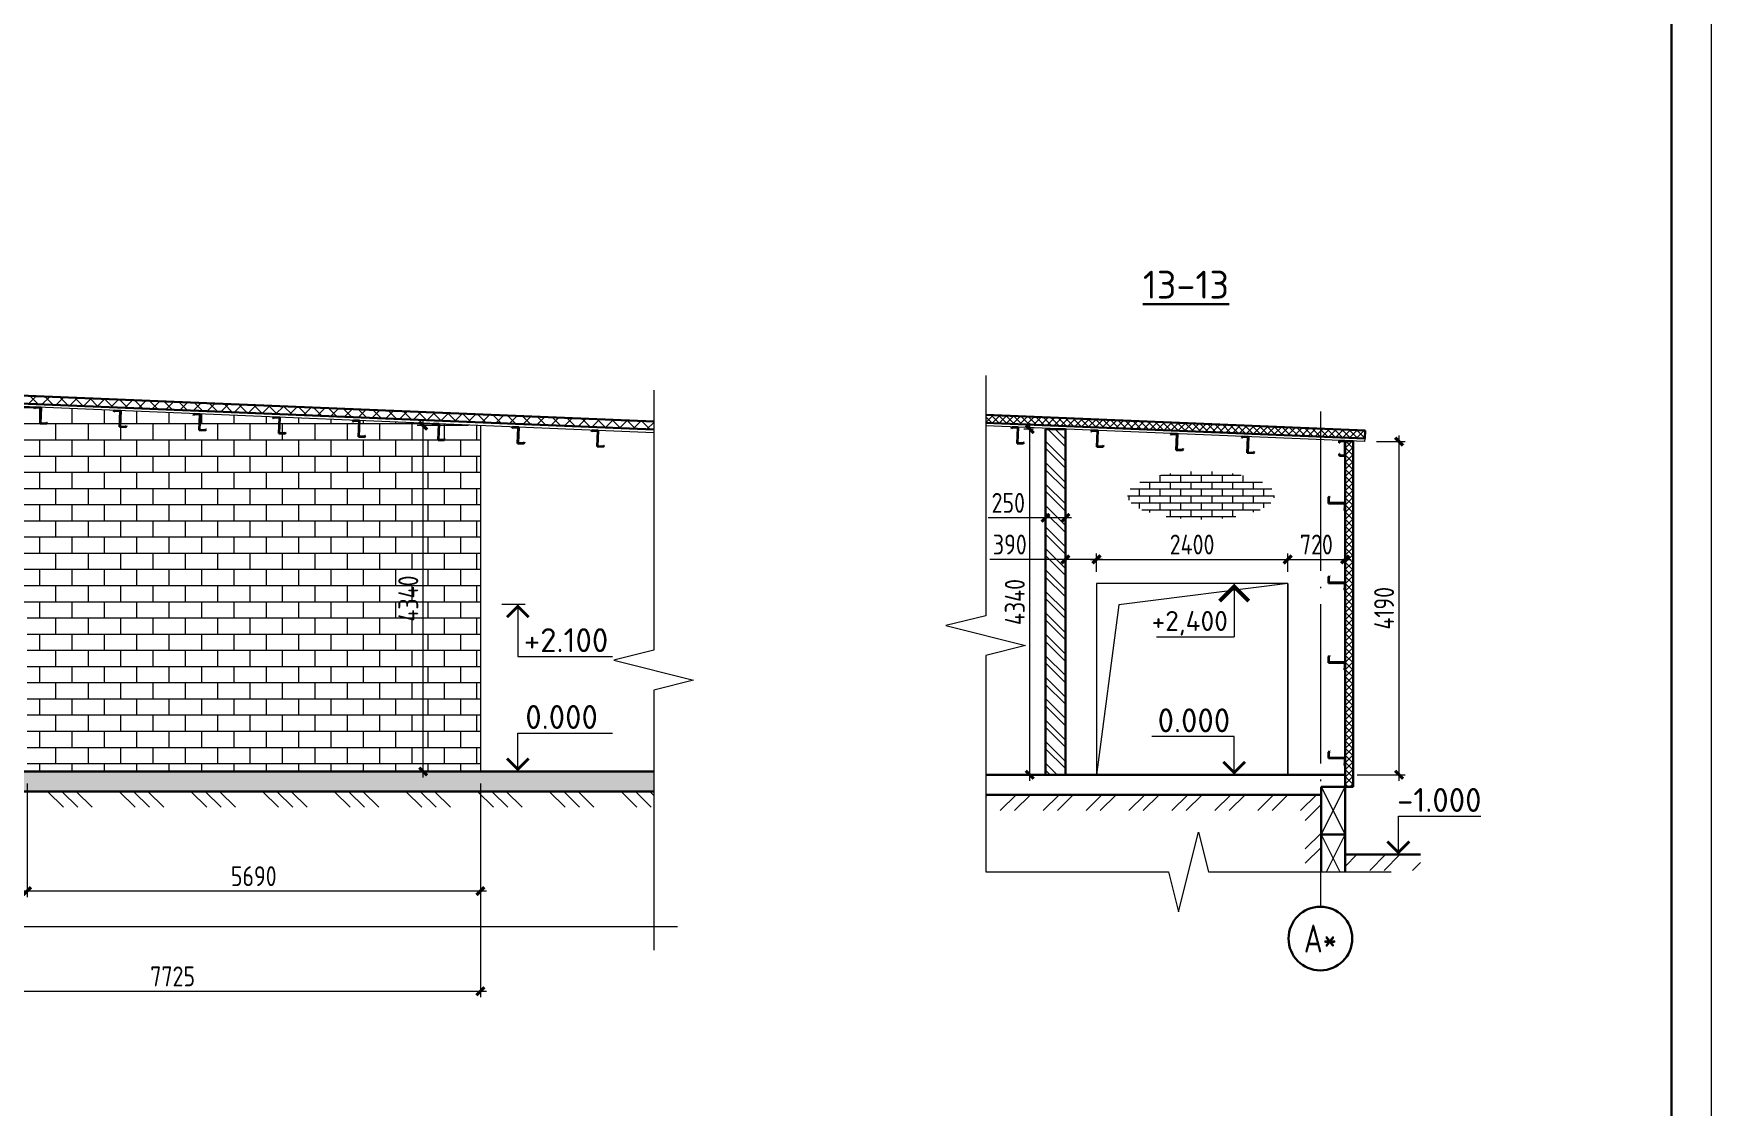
# Model space of a CAD drawing. Extents: x -965262 to 1142518, y -357520 to 71675.
# Drawn here: x 859307 to 880368, y -224432 to -210962 of the extents above; entities that cross this region are included whole.
import ezdxf

# ---------------------------------------------------------------- set-up
doc = ezdxf.new("R2010")
doc.units = 0
doc.header["$LTSCALE"] = 10
doc.linetypes.add('DOTE', pattern=[2.42, 2, -0.2, 0.02, -0.2])
doc.layers.get('0').update_dxf_attribs({"linetype": 'CONTINUOUS', "lineweight": 30})
doc.layers.get('Defpoints').update_dxf_attribs({"linetype": 'CONTINUOUS'})
doc.layers.add('DOTE', color=7, linetype='DOTE', lineweight=9)
doc.styles.add('GOST 2.304', font='isocpeur.ttf', dxfattribs={"width": 0.75, "height": 250})
doc.styles.add('ГОСТ 2м', font='isocpeur.ttf', dxfattribs={"width": 0.8, "height": 250})
doc.dimstyles.new('ГОСТ 2м', dxfattribs={"dimtxt": 250, "dimasz": 100, "dimexe": 75, "dimexo": 150, "dimgap": 62.5, "dimtad": 1, "dimdec": 0, "dimtxsty": 'ГОСТ 2м', "dimblk": 'ARCHTICK', "dimcen": 150, "dimdle": 75, "dimclrd": 256, "dimclre": 256, "dimclrt": 256, "dimadec": 0, "dimazin": 0, "dimtfac": 1, "dimtdec": 0, "dimtmove": 0, "dimatfit": 3, "dimldrblk": 'OBLIQUE', "dimfxl": 1, "dimlwd": 15, "dimlwe": 15, "dimarcsym": 0})

# ---------------------------------------------------------------- blocks, each defined once
blk = doc.blocks.new('_ArchTick')
at = {"color": 0, "linetype": 'ByBlock', "lineweight": 0, "const_width": 0.4}
blk.add_lwpolyline([(-0.5, -0.5), (0.5, 0.5)], dxfattribs=at)
blk = doc.blocks.new('*D772')
at = {"lineweight": 15, "transparency": 16777216}
for p, q in [((859226, -220376), (859226, -221803)), ((864916, -220376), (864916, -221803)), ((864991, -221728), (859151, -221728))]:
    blk.add_line(p, q, dxfattribs=at)
at = {"layer": 'Defpoints', "color": 0, "lineweight": 15, "transparency": 16777216}
for p in [(859226, -220226, 3834), (864916, -220226, 3834), (859226, -221728)]:
    blk.add_point(p, dxfattribs=at)
at = {"lineweight": 15, "transparency": 16777216, "xscale": 100, "yscale": 100, "zscale": 100, "rotation": 180}
blk.add_blockref('_ArchTick', (859226, -221728), dxfattribs=at)
at = {"lineweight": 15, "transparency": 16777216, "xscale": 100, "yscale": 100, "zscale": 100}
blk.add_blockref('_ArchTick', (864916, -221728), dxfattribs=at)
at = {"lineweight": 15, "transparency": 16777216, "insert": (862071, -221541), "char_height": 250, "attachment_point": 5, "style": 'ГОСТ 2м'}
blk.add_mtext('5690', dxfattribs=at)
blk = doc.blocks.new('_Oblique')
at = {"color": 0, "linetype": 'ByBlock', "lineweight": -2}
blk.add_line((-0.5, -0.5), (0.5, 0.5), dxfattribs=at)
blk = doc.blocks.new('*D805')
at = {"lineweight": 15, "transparency": 16777216}
for p, q in [((857191, -220376), (857191, -223061)), ((864916, -220376), (864916, -223061)), ((857116, -222986), (864991, -222986))]:
    blk.add_line(p, q, dxfattribs=at)
at = {"layer": 'Defpoints', "color": 0, "lineweight": 15, "transparency": 16777216}
for p in [(857191, -220226, 3834), (864916, -220226, 3834), (864916, -222986)]:
    blk.add_point(p, dxfattribs=at)
at = {"lineweight": 15, "transparency": 16777216, "xscale": 100, "yscale": 100, "zscale": 100, "rotation": 180}
blk.add_blockref('_ArchTick', (857191, -222986), dxfattribs=at)
at = {"lineweight": 15, "transparency": 16777216, "xscale": 100, "yscale": 100, "zscale": 100}
blk.add_blockref('_ArchTick', (864916, -222986), dxfattribs=at)
at = {"lineweight": 15, "transparency": 16777216, "insert": (861053, -222799), "char_height": 250, "attachment_point": 5, "style": 'ГОСТ 2м'}
blk.add_mtext('7725', dxfattribs=at)
blk = doc.blocks.new('*D807')
at = {"lineweight": 15, "transparency": 16777216}
for p, q in [((864198, -220301), (864198, -215809)), ((864766, -215884), (864123, -215884)), ((864766, -220226), (864123, -220226))]:
    blk.add_line(p, q, dxfattribs=at)
at = {"layer": 'Defpoints', "color": 0, "lineweight": 15, "transparency": 16777216}
for p in [(864198, -215884), (864916, -215884, 4027), (864916, -220226, 3834)]:
    blk.add_point(p, dxfattribs=at)
at = {"lineweight": 15, "transparency": 16777216, "xscale": 100, "yscale": 100, "zscale": 100}
for p, rotation in [((864198, -215884), 90), ((864198, -220226), 270)]:
    blk.add_blockref('_ArchTick', p, dxfattribs=dict(at, rotation=rotation))
at = {"lineweight": 15, "transparency": 16777216, "insert": (864011, -218055), "char_height": 250, "attachment_point": 5, "rotation": 90, "style": 'ГОСТ 2м'}
blk.add_mtext('4340', dxfattribs=at)
blk = doc.blocks.new('*D837')
at = {"lineweight": 15, "transparency": 16777216}
for p, q in [((875049, -217718), (875049, -217489)), ((875769, -217530), (875769, -217489)), ((874974, -217564), (875844, -217564))]:
    blk.add_line(p, q, dxfattribs=at)
at = {"layer": 'Defpoints', "color": 0, "lineweight": 15, "transparency": 16777216}
for p in [(875769, -217564), (875769, -217680), (875049, -217868, -1451)]:
    blk.add_point(p, dxfattribs=at)
at = {"lineweight": 15, "transparency": 16777216, "xscale": 100, "yscale": 100, "zscale": 100, "rotation": 180}
blk.add_blockref('_ArchTick', (875049, -217564), dxfattribs=at)
at = {"lineweight": 15, "transparency": 16777216, "xscale": 100, "yscale": 100, "zscale": 100}
blk.add_blockref('_ArchTick', (875769, -217564), dxfattribs=at)
at = {"lineweight": 15, "transparency": 16777216, "insert": (875409, -217377), "char_height": 250, "attachment_point": 5, "style": 'ГОСТ 2м'}
blk.add_mtext('720', dxfattribs=at)
blk = doc.blocks.new('*D838')
at = {"lineweight": 15, "transparency": 16777216}
for p, q in [((872649, -217718), (872649, -217489)), ((875049, -217718), (875049, -217489)), ((872574, -217564), (875124, -217564))]:
    blk.add_line(p, q, dxfattribs=at)
at = {"layer": 'Defpoints', "color": 0, "lineweight": 15, "transparency": 16777216}
for p in [(875049, -217564), (872649, -217868, -1451), (875049, -217868, -1451)]:
    blk.add_point(p, dxfattribs=at)
at = {"lineweight": 15, "transparency": 16777216, "xscale": 100, "yscale": 100, "zscale": 100, "rotation": 180}
blk.add_blockref('_ArchTick', (872649, -217564), dxfattribs=at)
at = {"lineweight": 15, "transparency": 16777216, "xscale": 100, "yscale": 100, "zscale": 100}
blk.add_blockref('_ArchTick', (875049, -217564), dxfattribs=at)
at = {"lineweight": 15, "transparency": 16777216, "insert": (873849, -217377), "char_height": 250, "attachment_point": 5, "style": 'ГОСТ 2м'}
blk.add_mtext('2400', dxfattribs=at)
blk = doc.blocks.new('*D839')
at = {"lineweight": 15, "transparency": 16777216}
for p, q in [((876447, -220343), (876447, -216010)), ((876163, -216085), (876522, -216085)), ((875919, -220268), (876522, -220268))]:
    blk.add_line(p, q, dxfattribs=at)
at = {"layer": 'Defpoints', "color": 0, "lineweight": 15, "transparency": 16777216}
for p in [(876013, -216085), (876447, -216085), (875769, -220268)]:
    blk.add_point(p, dxfattribs=at)
at = {"lineweight": 15, "transparency": 16777216, "xscale": 100, "yscale": 100, "zscale": 100}
for p, rotation in [((876447, -216085), 90), ((876447, -220268), 270)]:
    blk.add_blockref('_ArchTick', p, dxfattribs=dict(at, rotation=rotation))
at = {"lineweight": 15, "transparency": 16777216, "insert": (876259, -218177), "char_height": 250, "attachment_point": 5, "rotation": 90, "style": 'ГОСТ 2м'}
blk.add_mtext('4190', dxfattribs=at)
blk = doc.blocks.new('*D840')
at = {"lineweight": 15, "transparency": 16777216}
for p, q in [((871812, -220343), (871812, -215854)), ((871859, -215929), (871737, -215929)), ((871859, -220268), (871737, -220268))]:
    blk.add_line(p, q, dxfattribs=at)
at = {"layer": 'Defpoints', "color": 0, "lineweight": 15, "transparency": 16777216}
for p in [(871812, -215929), (872009, -215929), (872009, -220268)]:
    blk.add_point(p, dxfattribs=at)
at = {"lineweight": 15, "transparency": 16777216, "xscale": 100, "yscale": 100, "zscale": 100}
for p, rotation in [((871812, -215929), 90), ((871812, -220268), 270)]:
    blk.add_blockref('_ArchTick', p, dxfattribs=dict(at, rotation=rotation))
at = {"lineweight": 15, "transparency": 16777216, "insert": (871624, -218099), "char_height": 250, "attachment_point": 5, "rotation": 90, "style": 'ГОСТ 2м'}
blk.add_mtext('4340', dxfattribs=at)
blk = doc.blocks.new('*D841')
at = {"lineweight": 15, "transparency": 16777216}
for p, q in [((872259, -217414), (872259, -217489)), ((872649, -217718), (872649, -217489)), ((872259, -217564), (871309, -217564)), ((872724, -217564), (872259, -217564))]:
    blk.add_line(p, q, dxfattribs=at)
at = {"layer": 'Defpoints', "color": 0, "lineweight": 15, "transparency": 16777216}
for p in [(872259, -217564), (872259, -217564), (872649, -217868)]:
    blk.add_point(p, dxfattribs=at)
at = {"lineweight": 15, "transparency": 16777216, "xscale": 100, "yscale": 100, "zscale": 100, "rotation": 180}
blk.add_blockref('_ArchTick', (872259, -217564), dxfattribs=at)
at = {"lineweight": 15, "transparency": 16777216, "xscale": 100, "yscale": 100, "zscale": 100}
blk.add_blockref('_ArchTick', (872649, -217564), dxfattribs=at)
at = {"lineweight": 15, "transparency": 16777216, "insert": (871561, -217377), "char_height": 250, "attachment_point": 5, "style": 'ГОСТ 2м'}
blk.add_mtext('390', dxfattribs=at)
blk = doc.blocks.new('*D842')
at = {"lineweight": 15, "transparency": 16777216}
for p, q in [((872009, -216892), (872009, -216967)), ((872259, -216892), (872259, -216967)), ((872009, -217042), (871290, -217042)), ((872334, -217042), (872009, -217042))]:
    blk.add_line(p, q, dxfattribs=at)
at = {"layer": 'Defpoints', "color": 0, "lineweight": 15, "transparency": 16777216}
for p in [(872009, -217042), (872009, -217042), (872259, -217042)]:
    blk.add_point(p, dxfattribs=at)
at = {"lineweight": 15, "transparency": 16777216, "xscale": 100, "yscale": 100, "zscale": 100, "rotation": 180}
blk.add_blockref('_ArchTick', (872009, -217042), dxfattribs=at)
at = {"lineweight": 15, "transparency": 16777216, "xscale": 100, "yscale": 100, "zscale": 100}
blk.add_blockref('_ArchTick', (872259, -217042), dxfattribs=at)
at = {"lineweight": 15, "transparency": 16777216, "insert": (871542, -216854), "char_height": 250, "attachment_point": 5, "style": 'ГОСТ 2м'}
blk.add_mtext('250', dxfattribs=at)

msp = doc.modelspace()

# ---------------------------------------------------------------- hatches: boundary and pattern name
at = {"lineweight": 15}
h = msp.add_hatch(dxfattribs=at)
h.set_pattern_fill('AR-B816', color=4)
h.set_pattern_definition([(0, (2170431.93, -203261.29), (0, 203.2), []), (90, (2170431.93, -203261.29), (-203.2, 203.2), [203.2, -203.2])])
h.paths.add_polyline_path([(864915.9, -220226.2), (864915.9, -215884.4), (857190.9, -215564.8), (857190.9, -220226.2), (858015.9, -220226.2), (858015.9, -218126.2), (859225.9, -218130.4), (859225.9, -220226.2)])
h.paths.add_polyline_path([(856990.9, -220226.2), (856380.9, -220226.2), (856380.9, -217576.2), (856990.9, -217576.2)])
h.paths.add_polyline_path([(856990.9, -217426.2), (856380.9, -217426.2), (856380.9, -214626.2), (856990.9, -214626.2)])
h.paths.add_polyline_path([(856951, -216368.7), (856951, -215683.7), (856351, -215683.7), (856351, -216368.7)], flags=9)
h.paths.add_polyline_path([(856951, -219243.7), (856951, -218558.7), (856351, -218558.7), (856351, -219243.7)], flags=9)
h.paths.add_polyline_path([(857842.9, -218248), (857842.9, -217543), (857242.9, -217543), (857242.9, -218248)], flags=24)
h.paths.add_polyline_path([(864298, -218417.8), (864298, -217692.8), (863698, -217692.8), (863698, -218417.8)], flags=24)
h.paths.add_polyline_path([(864298, -218417.8), (864298, -217692.8), (863698, -217692.8), (863698, -218417.8)], flags=24)
h = msp.add_hatch(dxfattribs=at)
h.set_pattern_fill('ANSI37', color=30, scale=40, angle=90)
h.set_pattern_definition([(135, (2234359.77, -47440.79), (-89.802561, -89.802561), []), (225, (2234359.77, -47440.79), (89.802561, -89.802561), [])])
h.paths.add_polyline_path([(866090.9, -215893), (866090.9, -215792.9), (857196.7, -215424.9), (857192.5, -215524.8)])
h.paths.add_polyline_path([(867090.9, -215934.3), (866090.9, -215893), (866090.9, -215792.9), (867090.9, -215834.3)])
h = msp.add_hatch(dxfattribs=at)
h.set_pattern_fill('ANSI37', color=30, scale=20)
h.set_pattern_definition([(45, (864333.735, -383336.017), (-44.90128, 44.90128), []), (135, (864333.735, -383336.017), (-44.90128, -44.90128), [])])
h.paths.add_polyline_path([(871259.1, -215848.1), (871259.1, -215748), (876019.3, -215944.9), (876015.1, -216044.8)])
h = msp.add_hatch(dxfattribs=at)
h.set_pattern_fill('ANSI32', color=1, scale=20, angle=90)
h.set_pattern_definition([(135, (872033.25, -215923.6), (-134.704, -134.704), []), (135, (872033.25, -215833.8), (-134.704, -134.704), [])])
h.paths.add_polyline_path([(872009.3, -215919.1), (872009.3, -215929.5), (872259.3, -215929.5)], flags=17)
h.paths.add_polyline_path([(872259.3, -215929.5), (872009.3, -215919.1), (872009.3, -220268.2), (872259.3, -220268.2)])
h = msp.add_hatch(dxfattribs=at)
h.set_pattern_fill('ANSI37', color=30, scale=20)
h.set_pattern_definition([(45, (875816.91, -219081.445), (-44.9013, 44.9013), []), (135, (875816.91, -219081.445), (-44.9013, -44.9013), [])])
h.paths.add_polyline_path([(875869.3, -217418.2), (875769.3, -217418.2), (875769.3, -220418.2), (875869.3, -220418.2)])
h.paths.add_polyline_path([(875869.3, -217418.2), (875769.3, -217418.2), (875769.3, -216078.8), (875869.3, -216078.8)])
h = msp.add_hatch(dxfattribs=at)
h.set_pattern_fill('AR-BRSTD', color=1, scale=1.28)
h.set_pattern_definition([(0, (2218014.93, -26265.57), (0, 86.709504), []), (90, (2218014.93, -26265.57), (-130.048, 86.709504), [86.709504, -86.709504])])
edge = h.paths.add_edge_path()
edge.add_ellipse((873961.7, -216759.6), major_axis=(-922.2, 0), ratio=0.3284225, start_angle=0, end_angle=360, ccw=False)
h = msp.add_hatch(dxfattribs=at)
h.set_pattern_fill('ANSI35', color=256, scale=40)
h.set_pattern_definition([(45, (2170431.93, -215109.35), (-179.605122, 179.605122), []), (45, (2170611.53, -215109.35), (-179.605122, 179.605122), [317.5, -63.5, 0, -63.5])])
h.paths.add_polyline_path([(832690.9, -220476.2), (867090.9, -220476.2), (867090.9, -220226.2), (832690.9, -220226.2)])
h = msp.add_hatch(dxfattribs=at)
h.set_pattern_fill('MCSHATCHBG', color=256, scale=40, angle=90, style=0, pattern_type=2)
h.set_pattern_definition([(135, (945906.3, -175502.1), (-450, -450), []), (135, (945906.3, -175322.1), (-450, -450), []), (135, (945906.3, -176042.1), (-450, -450), [])])
h.paths.add_polyline_path([(865590.9, -220476.2), (867090.9, -220476.2), (867090.9, -220676.2), (865590.9, -220676.2)])
h.paths.add_polyline_path([(841855.9, -220476.2), (865590.9, -220476.2), (865590.9, -220676.2), (842055.9, -220676.2), (841355.9, -220676.2), (832690.9, -220676.2), (832690.9, -220476.2), (841555.9, -220476.2), (841719.9, -220476.2), (842018.3, -220476.2)])
h = msp.add_hatch(dxfattribs=at)
h.set_pattern_fill('ANSI32', color=256, scale=40, style=0)
h.set_pattern_definition([(45, (2202034.13, -51270.96), (-269.40768, 269.40768), []), (45, (2202213.74, -51270.96), (-269.40768, 269.40768), [])])
h.paths.add_polyline_path([(871249, -220844), (871003.2, -221844), (870880.3, -221344), (869459.3, -221344), (869459.3, -220518.2), (875459.3, -220518.2), (875459.3, -221344), (871371.9, -221344)], flags=16)
h.paths.add_polyline_path([(871259.1, -220718.2), (869459.3, -220718.2), (869459.3, -221344), (871259.1, -221344)], flags=16)
h.paths.add_polyline_path([(869459.3, -220518.2), (875459.3, -220518.2), (875459.3, -221344), (871371.9, -221344), (871249, -220844), (871003.2, -221844), (870880.3, -221344), (869459.3, -221344)])
h.paths.add_polyline_path([(871259.1, -220518.2), (869459.3, -220518.2), (869459.3, -221344), (871259.1, -221344)])
h.paths.add_polyline_path([(875469.3, -221344), (875469.3, -220518.2), (869459.3, -220518.2), (869459.3, -220718.2), (875269.3, -220718.2), (875269.3, -221344), (875459.3, -221344)])
h.paths.add_polyline_path([(875469.3, -221468), (875269.3, -221468), (875269.3, -221344), (875469.3, -221344)])
h.paths.add_polyline_path([(875769.3, -221468), (876714.4, -221468), (876714.4, -221268.2), (875769.3, -221268.2)])

# ---------------------------------------------------------------- linework, layer by layer
at = {"color": 30}
for p, q in [((867090.9, -215834.3, 6497.9), (857196.7, -215424.9, 6497.9)), ((867090.9, -215934.3, 6497.9), (857192.5, -215524.8, 6497.9)), ((876019.3, -215944.9, 6542), (871259.1, -215748, 6542)), ((876015.1, -216044.8, 6542), (871259.1, -215848.1, 6542)), ((876015.1, -216044.8, 6542), (876019.3, -215944.9, 6542)), ((875769.3, -220418.2, 6542), (875769.3, -216078.8, 6542)), ((875869.3, -216078.8, 6542), (875769.3, -216078.8, 6542)), ((875869.3, -220418.2, 6542), (875869.3, -216078.8, 6542)), ((875869.3, -220418.2, 6542), (875769.3, -220418.2, 6542))]:
    msp.add_line(p, q, dxfattribs=at)
at = {"color": 5, "lineweight": 15, "ltscale": 10, "extrusion": (-1, 0, 0)}
for p, q in [((867090.9, -215438.3, 6501.9), (867090.9, -218704, 6501.9)), ((871259.1, -215254.8, 6401.1), (871259.1, -218270.6, 6401.1))]:
    msp.add_line(p, q, dxfattribs=at)
at = {"color": 30, "lineweight": 15}
for p, q in [((867090.9, -215974.4, 6497.9), (857190.9, -215564.8, 6497.9)), ((876013.5, -216084.8, 6542), (871259.1, -215888.1, 6542)), ((876015.1, -216044.8, 6542), (876013.5, -216084.8, 6542))]:
    msp.add_line(p, q, dxfattribs=at)
for p, q in [((859326, -215653.1, 6497.9), (859314, -215666.2, 6497.9)), ((859402, -215656.3, 6497.9), (859326, -215653.1, 6497.9)), ((859314, -215666.2, 6497.9), (859317.7, -215669.6, 6497.9)), ((859317.7, -215669.6, 6497.9), (859328.1, -215658.3, 6497.9)), ((859328.1, -215658.3, 6497.9), (859396.8, -215661.1, 6497.9)), ((859396.8, -215661.1, 6497.9), (859388.6, -215858.9, 6497.9)), ((859388.6, -215858.9, 6497.9), (859464.6, -215862, 6497.9)), ((859393.8, -215854, 6497.9), (859402, -215656.3, 6497.9)), ((859462.5, -215856.9, 6497.9), (859393.8, -215854, 6497.9)), ((859472.9, -215845.5, 6497.9), (859462.5, -215856.9, 6497.9)), ((859464.6, -215862, 6497.9), (859476.6, -215848.9, 6497.9)), ((859476.6, -215848.9, 6497.9), (859472.9, -215845.5, 6497.9)), ((860325.1, -215694.4, 6497.9), (860313.1, -215707.6, 6497.9)), ((860313.1, -215707.6, 6497.9), (860316.9, -215711, 6497.9)), ((860316.9, -215711, 6497.9), (860327.3, -215699.6, 6497.9)), ((860401.2, -215697.6, 6497.9), (860325.1, -215694.4, 6497.9)), ((860327.3, -215699.6, 6497.9), (860395.9, -215702.5, 6497.9)), ((860395.9, -215702.5, 6497.9), (860387.7, -215900.2, 6497.9)), ((860393, -215895.4, 6497.9), (860401.2, -215697.6, 6497.9)), ((861324.3, -215735.8, 6497.9), (861312.3, -215748.9, 6497.9)), ((861312.3, -215748.9, 6497.9), (861316, -215752.3, 6497.9)), ((861316, -215752.3, 6497.9), (861326.4, -215741, 6497.9)), ((861400.3, -215738.9, 6497.9), (861324.3, -215735.8, 6497.9)), ((861326.4, -215741, 6497.9), (861395, -215743.8, 6497.9)), ((861395, -215743.8, 6497.9), (861386.9, -215941.6, 6497.9)), ((861392.1, -215936.7, 6497.9), (861400.3, -215738.9, 6497.9)), ((862323.4, -215777.1, 6497.9), (862311.4, -215790.2, 6497.9)), ((862311.4, -215790.2, 6497.9), (862315.2, -215793.7, 6497.9)), ((862315.2, -215793.7, 6497.9), (862325.6, -215782.3, 6497.9)), ((862399.5, -215780.3, 6497.9), (862323.4, -215777.1, 6497.9)), ((862325.6, -215782.3, 6497.9), (862394.2, -215785.1, 6497.9)), ((862394.2, -215785.1, 6497.9), (862386, -215982.9, 6497.9)), ((862391.3, -215978, 6497.9), (862399.5, -215780.3, 6497.9)), ((863322.5, -215818.5, 6497.9), (863310.6, -215831.6, 6497.9)), ((863310.6, -215831.6, 6497.9), (863314.3, -215835, 6497.9)), ((863314.3, -215835, 6497.9), (863324.7, -215823.6, 6497.9)), ((863398.6, -215821.6, 6497.9), (863322.5, -215818.5, 6497.9)), ((863324.7, -215823.6, 6497.9), (863393.3, -215826.5, 6497.9)), ((863393.3, -215826.5, 6497.9), (863385.1, -216024.2, 6497.9)), ((863390.4, -216019.4, 6497.9), (863398.6, -215821.6, 6497.9)), ((864321.7, -215859.8, 6497.9), (864309.7, -215872.9, 6497.9)), ((864313.5, -215876.3, 6497.9), (864323.8, -215865, 6497.9)), ((864397.8, -215862.9, 6497.9), (864321.7, -215859.8, 6497.9)), ((864323.8, -215865, 6497.9), (864392.5, -215867.8, 6497.9)), ((864389.6, -216060.7, 6497.9), (864397.8, -215862.9, 6497.9)), ((860387.7, -215900.2, 6497.9), (860463.8, -215903.4, 6497.9)), ((860461.6, -215898.2, 6497.9), (860393, -215895.4, 6497.9)), ((860472, -215886.8, 6497.9), (860461.6, -215898.2, 6497.9)), ((860463.8, -215903.4, 6497.9), (860475.7, -215890.2, 6497.9)), ((860475.7, -215890.2, 6497.9), (860472, -215886.8, 6497.9)), ((861386.9, -215941.6, 6497.9), (861462.9, -215944.7, 6497.9)), ((861460.8, -215939.5, 6497.9), (861392.1, -215936.7, 6497.9)), ((861471.1, -215928.2, 6497.9), (861460.8, -215939.5, 6497.9)), ((861462.9, -215944.7, 6497.9), (861474.9, -215931.6, 6497.9)), ((861474.9, -215931.6, 6497.9), (861471.1, -215928.2, 6497.9)), ((862386, -215982.9, 6497.9), (862462.1, -215986, 6497.9)), ((862459.9, -215980.9, 6497.9), (862391.3, -215978, 6497.9)), ((862470.3, -215969.5, 6497.9), (862459.9, -215980.9, 6497.9)), ((862462.1, -215986, 6497.9), (862474, -215972.9, 6497.9)), ((862474, -215972.9, 6497.9), (862470.3, -215969.5, 6497.9)), ((863385.1, -216024.2, 6497.9), (863461.2, -216027.4, 6497.9)), ((863459.1, -216022.2, 6497.9), (863390.4, -216019.4, 6497.9)), ((863469.4, -216010.8, 6497.9), (863459.1, -216022.2, 6497.9)), ((863461.2, -216027.4, 6497.9), (863473.2, -216014.3, 6497.9)), ((863473.2, -216014.3, 6497.9), (863469.4, -216010.8, 6497.9)), ((864309.7, -215872.9, 6497.9), (864313.5, -215876.3, 6497.9)), ((864392.5, -215867.8, 6497.9), (864384.3, -216065.6, 6497.9)), ((864384.3, -216065.6, 6497.9), (864460.4, -216068.7, 6497.9)), ((864458.2, -216063.6, 6497.9), (864389.6, -216060.7, 6497.9)), ((864468.6, -216052.2, 6497.9), (864458.2, -216063.6, 6497.9)), ((864460.4, -216068.7, 6497.9), (864472.3, -216055.6, 6497.9)), ((864472.3, -216055.6, 6497.9), (864468.6, -216052.2, 6497.9)), ((865320.8, -215901.1, 6497.9), (865308.9, -215914.3, 6497.9)), ((865308.9, -215914.3, 6497.9), (865312.6, -215917.7, 6497.9)), ((865312.6, -215917.7, 6497.9), (865323, -215906.3, 6497.9)), ((865396.9, -215904.3, 6497.9), (865320.8, -215901.1, 6497.9)), ((865323, -215906.3, 6497.9), (865391.6, -215909.1, 6497.9)), ((865391.6, -215909.1, 6497.9), (865383.4, -216106.9, 6497.9)), ((865388.7, -216102.1, 6497.9), (865396.9, -215904.3, 6497.9)), ((866320, -215942.5, 6497.9), (866308, -215955.6, 6497.9)), ((866308, -215955.6, 6497.9), (866311.8, -215959, 6497.9)), ((866311.8, -215959, 6497.9), (866322.1, -215947.6, 6497.9)), ((866396, -215945.6, 6497.9), (866320, -215942.5, 6497.9)), ((866322.1, -215947.6, 6497.9), (866390.8, -215950.5, 6497.9)), ((866390.8, -215950.5, 6497.9), (866382.6, -216148.3, 6497.9)), ((866387.9, -216143.4, 6497.9), (866396, -215945.6, 6497.9)), ((871590.1, -215901.8, 6542), (871578.1, -215914.9, 6542)), ((871578.1, -215914.9, 6542), (871581.9, -215918.3, 6542)), ((871581.9, -215918.3, 6542), (871592.2, -215907, 6542)), ((871666.1, -215904.9, 6542), (871590.1, -215901.8, 6542)), ((871592.2, -215907, 6542), (871660.9, -215909.8, 6542)), ((871660.9, -215909.8, 6542), (871652.7, -216107.6, 6542)), ((871658, -216102.7, 6542), (871666.1, -215904.9, 6542)), ((872589.2, -215943.1, 6542), (872577.3, -215956.3, 6542)), ((872577.3, -215956.3, 6542), (872581, -215959.7, 6542)), ((872581, -215959.7, 6542), (872591.4, -215948.3, 6542)), ((872665.3, -215946.3, 6542), (872589.2, -215943.1, 6542)), ((872591.4, -215948.3, 6542), (872660, -215951.1, 6542)), ((872660, -215951.1, 6542), (872651.8, -216148.9, 6542)), ((872657.1, -216144, 6542), (872665.3, -215946.3, 6542)), ((873588.4, -215984.5, 6542), (873576.4, -215997.6, 6542)), ((873576.4, -215997.6, 6542), (873580.2, -216001, 6542)), ((873580.2, -216001, 6542), (873590.5, -215989.6, 6542)), ((873664.4, -215987.6, 6542), (873588.4, -215984.5, 6542)), ((873590.5, -215989.6, 6542), (873659.2, -215992.5, 6542)), ((873659.2, -215992.5, 6542), (873651, -216190.3, 6542)), ((873656.3, -216185.4, 6542), (873664.4, -215987.6, 6542)), ((874479.6, -216021.3, 6542), (874467.6, -216034.5, 6542)), ((874467.6, -216034.5, 6542), (874471.4, -216037.9, 6542)), ((874471.4, -216037.9, 6542), (874481.8, -216026.5, 6542)), ((874555.7, -216024.5, 6542), (874479.6, -216021.3, 6542)), ((874481.8, -216026.5, 6542), (874550.4, -216029.4, 6542)), ((874550.4, -216029.4, 6542), (874542.2, -216227.1, 6542)), ((874547.5, -216222.3, 6542), (874555.7, -216024.5, 6542)), ((875759.3, -216074.2, 6542), (875704.3, -216074.2, 6542)), ((865383.4, -216106.9, 6497.9), (865459.5, -216110.1, 6497.9)), ((865457.3, -216104.9, 6497.9), (865388.7, -216102.1, 6497.9)), ((865467.7, -216093.5, 6497.9), (865457.3, -216104.9, 6497.9)), ((865459.5, -216110.1, 6497.9), (865471.5, -216096.9, 6497.9)), ((865471.5, -216096.9, 6497.9), (865467.7, -216093.5, 6497.9)), ((866382.6, -216148.3, 6497.9), (866458.6, -216151.4, 6497.9)), ((866456.5, -216146.2, 6497.9), (866387.9, -216143.4, 6497.9)), ((866466.9, -216134.9, 6497.9), (866456.5, -216146.2, 6497.9)), ((866458.6, -216151.4, 6497.9), (866470.6, -216138.3, 6497.9)), ((866470.6, -216138.3, 6497.9), (866466.9, -216134.9, 6497.9)), ((871652.7, -216107.6, 6542), (871728.7, -216110.7, 6542)), ((871726.6, -216105.6, 6542), (871658, -216102.7, 6542)), ((871737, -216094.2, 6542), (871726.6, -216105.6, 6542)), ((871728.7, -216110.7, 6542), (871740.7, -216097.6, 6542)), ((871740.7, -216097.6, 6542), (871737, -216094.2, 6542)), ((872651.8, -216148.9, 6542), (872727.9, -216152.1, 6542)), ((872725.7, -216146.9, 6542), (872657.1, -216144, 6542)), ((872736.1, -216135.5, 6542), (872725.7, -216146.9, 6542)), ((872727.9, -216152.1, 6542), (872739.9, -216138.9, 6542)), ((872739.9, -216138.9, 6542), (872736.1, -216135.5, 6542)), ((873651, -216190.3, 6542), (873727, -216193.4, 6542)), ((873724.9, -216188.2, 6542), (873656.3, -216185.4, 6542)), ((873735.3, -216176.9, 6542), (873724.9, -216188.2, 6542)), ((873727, -216193.4, 6542), (873739, -216180.3, 6542)), ((873739, -216180.3, 6542), (873735.3, -216176.9, 6542)), ((874542.2, -216227.1, 6542), (874618.3, -216230.3, 6542)), ((874616.1, -216225.1, 6542), (874547.5, -216222.3, 6542)), ((874626.5, -216213.7, 6542), (874616.1, -216225.1, 6542)), ((874618.3, -216230.3, 6542), (874630.2, -216217.1, 6542)), ((874630.2, -216217.1, 6542), (874626.5, -216213.7, 6542)), ((875694.3, -216084.2, 6542), (875694.3, -216099.2, 6542)), ((875699.3, -216099.2, 6542), (875694.3, -216099.2, 6542)), ((875694.3, -216239.2, 6542), (875694.3, -216254.2, 6542)), ((875699.3, -216239.2, 6542), (875694.3, -216239.2, 6542)), ((875699.3, -216084.2, 6542), (875699.3, -216099.2, 6542)), ((875699.3, -216239.2, 6542), (875699.3, -216254.2, 6542)), ((875759.3, -216079.2, 6542), (875704.3, -216079.2, 6542)), ((875759.3, -216259.2, 6542), (875704.3, -216259.2, 6542)), ((875759.3, -216264.2, 6542), (875704.3, -216264.2, 6542)), ((875764.3, -216084.2, 6542), (875764.3, -216254.2, 6542)), ((875769.3, -216084.1, 6542), (875769.3, -216254.2, 6542)), ((875559.3, -216784.1, 6542), (875572.9, -216772.7, 6542)), ((875559.3, -216860.2, 6542), (875559.3, -216784.1, 6542)), ((875669.3, -216860.2, 6542), (875559.3, -216860.2, 6542)), ((875576.2, -216776.6, 6542), (875564.4, -216786.5, 6542)), ((875564.4, -216786.5, 6542), (875564.4, -216855.2, 6542)), ((875564.4, -216855.2, 6542), (875669.3, -216855.2, 6542)), ((875572.9, -216772.7, 6542), (875576.2, -216776.6, 6542)), ((875659.3, -216855.2, 6542), (875769.3, -216855.2, 6542)), ((875764.2, -216860.2, 6542), (875659.3, -216860.2, 6542)), ((875764.2, -216928.9, 6542), (875764.2, -216860.2, 6542)), ((875769.3, -216855.2, 6542), (875769.3, -216931.3, 6542)), ((875752.4, -216938.8, 6542), (875764.2, -216928.9, 6542)), ((875755.7, -216942.7, 6542), (875752.4, -216938.8, 6542)), ((875769.3, -216931.3, 6542), (875755.7, -216942.7, 6542)), ((875559.3, -217784.1, 6542), (875572.9, -217772.7, 6542)), ((875559.3, -217860.2, 6542), (875559.3, -217784.1, 6542)), ((875669.3, -217860.2, 6542), (875559.3, -217860.2, 6542)), ((875576.2, -217776.6, 6542), (875564.4, -217786.5, 6542)), ((875564.4, -217786.5, 6542), (875564.4, -217855.2, 6542)), ((875564.4, -217855.2, 6542), (875669.3, -217855.2, 6542)), ((875572.9, -217772.7, 6542), (875576.2, -217776.6, 6542)), ((875659.3, -217855.2, 6542), (875769.3, -217855.2, 6542)), ((875764.2, -217860.2, 6542), (875659.3, -217860.2, 6542)), ((875752.4, -217938.8, 6542), (875764.2, -217928.9, 6542)), ((875755.7, -217942.7, 6542), (875752.4, -217938.8, 6542)), ((875769.3, -217931.3, 6542), (875755.7, -217942.7, 6542)), ((875764.2, -217928.9, 6542), (875764.2, -217860.2, 6542)), ((875769.3, -217855.2, 6542), (875769.3, -217931.3, 6542)), ((875559.3, -218784.1, 6542), (875572.9, -218772.7, 6542)), ((875559.3, -218860.2, 6542), (875559.3, -218784.1, 6542)), ((875576.2, -218776.6, 6542), (875564.4, -218786.5, 6542)), ((875564.4, -218786.5, 6542), (875564.4, -218855.2, 6542)), ((875572.9, -218772.7, 6542), (875576.2, -218776.6, 6542)), ((875669.3, -218860.2, 6542), (875559.3, -218860.2, 6542)), ((875564.4, -218855.2, 6542), (875669.3, -218855.2, 6542)), ((875659.3, -218855.2, 6542), (875769.3, -218855.2, 6542)), ((875764.2, -218860.2, 6542), (875659.3, -218860.2, 6542)), ((875752.4, -218938.8, 6542), (875764.2, -218928.9, 6542)), ((875755.7, -218942.7, 6542), (875752.4, -218938.8, 6542)), ((875769.3, -218931.3, 6542), (875755.7, -218942.7, 6542)), ((875764.2, -218928.9, 6542), (875764.2, -218860.2, 6542)), ((875769.3, -218855.2, 6542), (875769.3, -218931.3, 6542)), ((875559.3, -219984.1, 6542), (875572.9, -219972.7, 6542)), ((875559.3, -220060.2, 6542), (875559.3, -219984.1, 6542)), ((875669.3, -220060.2, 6542), (875559.3, -220060.2, 6542)), ((875576.2, -219976.6, 6542), (875564.4, -219986.5, 6542)), ((875564.4, -219986.5, 6542), (875564.4, -220055.2, 6542)), ((875564.4, -220055.2, 6542), (875669.3, -220055.2, 6542)), ((875572.9, -219972.7, 6542), (875576.2, -219976.6, 6542)), ((875659.3, -220055.2, 6542), (875769.3, -220055.2, 6542)), ((875764.2, -220060.2, 6542), (875659.3, -220060.2, 6542)), ((875764.2, -220128.9, 6542), (875764.2, -220060.2, 6542)), ((875769.3, -220055.2, 6542), (875769.3, -220131.3, 6542)), ((867090.9, -220226.2, 2693.2), (832690.9, -220226.2, 198.6)), ((875752.4, -220138.8, 6542), (875764.2, -220128.9, 6542)), ((875755.7, -220142.7, 6542), (875752.4, -220138.8, 6542)), ((875769.3, -220131.3, 6542), (875755.7, -220142.7, 6542)), ((867090.9, -220476.2, 2694.5), (832690.9, -220476.2, 159.2))]:
    msp.add_line(p, q)
at = {"color": 4, "lineweight": 15, "ltscale": 100}
msp.add_line((864915.9, -215884.4, 6836.4), (864915.9, -220226.2, 6642.8), dxfattribs=at)
at = {"color": 1, "ltscale": 100}
for p, q in [((872009.3, -215929.5, 6542), (872009.3, -220268.2, 6542)), ((872259.3, -215929.5, 6542), (872259.3, -220268.2, 6542))]:
    msp.add_line(p, q, dxfattribs=at)
at = {"color": 1}
for p, q in [((872009.3, -215929.5, 6542), (872259.3, -215929.5, 6542)), ((872009.3, -220268.2, 6542), (872259.3, -220268.2, 6542))]:
    msp.add_line(p, q, dxfattribs=at)
at = {"color": 1, "lineweight": 15}
for p, q in [((872259.3, -220268.2, 6542), (872259.3, -215929.5, 6542)), ((875049.3, -217868.2, 6542), (872649.3, -217868.2, 6542)), ((872649.3, -217868.2, 6542), (872649.3, -220268.2, 6542)), ((875049.3, -217868.2, 6542), (872931.4, -218135.3, 6542)), ((875049.3, -220268.2, 6542), (875049.3, -217868.2, 6542)), ((872931.4, -218135.3, 6542), (872649.3, -220268.2, 6542))]:
    msp.add_line(p, q, dxfattribs=at)
at = {"extrusion": (0, 1, 0)}
for p, q in [((875669.3, -216860.2, 6542), (875559.3, -216860.2, 6542)), ((875669.3, -217860.2, 6542), (875559.3, -217860.2, 6542)), ((875669.3, -218860.2, 6542), (875559.3, -218860.2, 6542)), ((875669.3, -220060.2, 6542), (875559.3, -220060.2, 6542))]:
    msp.add_line(p, q, dxfattribs=at)
at = {"extrusion": (0, -1, 0)}
for p, q in [((875659.3, -216855.2, 6542), (875769.3, -216855.2, 6542)), ((875659.3, -217855.2, 6542), (875769.3, -217855.2, 6542)), ((875659.3, -218855.2, 6542), (875769.3, -218855.2, 6542)), ((875659.3, -220055.2, 6542), (875769.3, -220055.2, 6542))]:
    msp.add_line(p, q, dxfattribs=at)
at = {"color": 1, "lineweight": 15, "ltscale": 100}
for p, q in [((872649.3, -217868.2, 6542), (872649.3, -220268.2, 6542)), ((875049.3, -217868.2, 6542), (875049.3, -220268.2, 6542))]:
    msp.add_line(p, q, dxfattribs=at)
at = {"color": 1, "lineweight": 15, "extrusion": (-1.83697e-16, 0, -1)}
msp.add_line((875049.3, -217868.2, 6542), (872649.3, -217868.2, 6542), dxfattribs=at)
at = {"lineweight": 15}
for p, q in [((874377.1, -217868.2, 6542), (874377.1, -218537.5, 6542)), ((875469.3, -220418.2, 6542), (875769.3, -221018.2, 6542)), ((875469.3, -221018.2, 6542), (875769.3, -220418.2, 6542)), ((875469.3, -221018.2, 6542), (875703.7, -221487, 6542)), ((875534.9, -221487, 6542), (875769.3, -221018.2, 6542))]:
    msp.add_line(p, q, dxfattribs=at)
at = {"lineweight": 15, "ltscale": 100}
for p, q in [((865184.9, -218126.2, 1000.7), (865476.1, -218126.2, 1000.7)), ((865386.1, -218126.2, 1000.7), (865386.1, -218781.6, 1000.7)), ((865386.1, -218781.6, 1000.7), (866574.4, -218781.6, 1000.7)), ((865386.1, -219746.2, 1000.7), (866574.4, -219746.2, 1000.7)), ((865386.1, -220226.2, 1000.7), (865386.1, -219746.2, 1000.7)), ((874377.1, -219788.2, 6542), (873342.1, -219788.2, 6542)), ((874377.1, -220268.2, 6542), (874377.1, -219788.2, 6542)), ((865184.9, -220226.2, 1000.7), (865476.1, -220226.2, 1000.7)), ((874548.1, -220268.2, 6542), (874287.1, -220268.2, 6542)), ((876438.6, -221268.2, 6542), (876438.6, -220788.2, 6542)), ((876438.6, -220788.2, 6542), (877473.6, -220788.2, 6542))]:
    msp.add_line(p, q, dxfattribs=at)
at = {"lineweight": 15, "ltscale": 0.3}
msp.add_line((873400.3, -218537.5, 6542), (874377.1, -218537.5, 6542), dxfattribs=at)
at = {"extrusion": (-1.83697e-16, 0, -1)}
for p, q in [((875769.3, -220268.2, 6542), (871259.1, -220268.2, 6542)), ((875769.3, -221487, 6542), (875769.3, -220268.2, 6542)), ((875769.3, -220418.2, 6542), (875469.3, -220418.2, 6542)), ((875469.3, -221487, 6542), (875469.3, -220418.2, 6542)), ((875469.3, -220518.2, 6542), (871259.1, -220518.2, 6542)), ((875769.3, -221018.2, 6542), (875469.3, -221018.2, 6542)), ((876714.4, -221268.2, 6542), (875769.3, -221268.2, 6542))]:
    msp.add_line(p, q, dxfattribs=at)
at = {"color": 5, "lineweight": 15, "ltscale": 10, "extrusion": (0, 1, 0)}
for p, q in [((871259.1, -221487, 6401.1), (873553, -221487, 8409.1)), ((874053, -221487, 8846.8), (876346.8, -221487, 10854.7))]:
    msp.add_line(p, q, dxfattribs=at)
at = {"lineweight": 15, "elevation": 9801.8}
msp.add_lwpolyline([(796267.6, -240087.8), (880367.6, -240087.8), (880367.6, -180687.8), (796267.6, -180687.8)], close=True, dxfattribs=at)
msp.add_lwpolyline([(796267.6, -240087.8), (880367.6, -240087.8), (880367.6, -180687.8), (796267.6, -180687.8)], close=True, dxfattribs=at)
at = {"elevation": 9801.8}
msp.add_lwpolyline([(798267.6, -239587.8), (879867.6, -239587.8), (879867.6, -181187.8), (798267.6, -181187.8)], close=True, dxfattribs=at)
msp.add_lwpolyline([(798267.6, -239587.8), (879867.6, -239587.8), (879867.6, -181187.8), (798267.6, -181187.8)], close=True, dxfattribs=at)
at = {"lineweight": 15, "const_width": 50, "elevation": 6542}
msp.add_lwpolyline([(874194.8, -218085.9), (874377.1, -217903.6), (874559.4, -218085.9)], dxfattribs=at)
at = {"lineweight": 15, "ltscale": 100, "const_width": 36}
for points, elevation in [([(865523.4, -218289), (865386.1, -218151.7), (865248.9, -218289)], 2085.8), ([(865523.4, -220063.5), (865386.1, -220200.8), (865248.9, -220063.5)], 2085.8), ([(874239.8, -220105.5), (874377.1, -220242.8), (874514.4, -220105.5)], 7627.1), ([(876575.9, -221105.5), (876438.6, -221242.8), (876301.3, -221105.5)], 7627.1)]:
    msp.add_lwpolyline(points, dxfattribs=dict(at, elevation=elevation))
at = {"color": 5, "lineweight": 15, "ltscale": 10}
for points, elevation in [([(871259.1, -218270.6), (870759.1, -218395.6)], 6401.1), ([(870759.1, -218395.6), (871759.1, -218645.6)], 6401.1), ([(867090.9, -218704), (866590.9, -218829)], 6501.9), ([(871759.1, -218645.6), (871259.1, -218770.6)], 6401.1), ([(871259.1, -218770.6), (871259.1, -221487)], 6401.1), ([(866590.9, -218829), (867590.9, -219079)], 6501.9), ([(867590.9, -219079), (867090.9, -219204)], 6501.9), ([(867090.9, -219204), (867090.9, -222170.4)], 6501.9), ([(873678, -221987), (873928, -220987)], 8627.9), ([(873928, -220987), (874053, -221487)], 8627.9), ([(873553, -221487), (873678, -221987)], 8627.9)]:
    msp.add_lwpolyline(points, dxfattribs=dict(at, elevation=elevation))
at = {"color": 5, "lineweight": 15, "ltscale": 10, "extrusion": (0, 1, 0), "elevation": -222170.4}
msp.add_lwpolyline([(-849640.9, 6501.9), (-867090.9, 6501.9)], dxfattribs=at)
at = {"color": 5, "lineweight": 15, "ltscale": 10, "extrusion": (-1, 0, 0), "elevation": -867090.9}
msp.add_lwpolyline([(222170.4, 6501.9), (222470.4, 6501.9)], dxfattribs=at)
at = {"color": 5, "lineweight": 15, "ltscale": 10, "extrusion": (0.080866, 0, -0.996725), "elevation": 63638}
msp.add_lwpolyline([(-222170.4, 864776.9), (-222170.4, 865076.9)], dxfattribs=at)
for centre, radius, start, end in [((875704.3, -216084.2, 6542), 10, 90, 180), ((875759.3, -216084.2, 6542), 10, 0, 90), ((875704.3, -216254.2, 6542), 10, 180, 270), ((875704.3, -216084.2, 6542), 5, 90, 180), ((875704.3, -216254.2, 6542), 5, 180, 270), ((875759.3, -216084.2, 6542), 5, 0, 90), ((875759.3, -216254.2, 6542), 10, 270, 0), ((875759.3, -216254.2, 6542), 5, 270, 0)]:
    msp.add_arc(centre, radius, start, end)
at = {"layer": 'DOTE', "ltscale": 100}
msp.add_line((875459.3, -215706.8, 6542), (875459.3, -221923.9, 6542), dxfattribs=at)
at = {"layer": 'DOTE', "linetype": 'Continuous', "lineweight": 30}
msp.add_circle((875459.3, -222323.9, 6542), 400, dxfattribs=at)

# ---------------------------------------------------------------- texts
at = {"style": 'GOST 2.304'}
msp.add_text('+2,400', height=250, dxfattribs=at).set_placement((873341.3, -218461.7, 6542))
at = {"lineweight": 15, "ltscale": 100, "style": 'GOST 2.304'}
for s, p in [('+2.100', (865462, -218727.6, 1000.7)), ('0.000', (865479.7, -219692.2, 1000.7)), ('0.000', (873416.4, -219734.2, 6542)), ('-1.000', (876421.8, -220734.2, 6542))]:
    msp.add_text(s, height=300, dxfattribs=at).set_placement(p)
at = {"layer": 'DOTE', "linetype": 'Continuous', "lineweight": 30, "ltscale": 100, "char_height": 350, "width": 800, "attachment_point": 5, "style": 'GOST 2.304'}
for s, insert in [('{\\W1;\\L\\C5;13-13}', (873771.7, -214114.8, 3902.3)), ('А*', (875459.3, -222323.9, 6542))]:
    msp.add_mtext(s, dxfattribs=dict(at, insert=insert))

# ---------------------------------------------------------------- dimensions: what is measured, and where the dimension line sits
at = {"lineweight": 15}
for base, p1, p2, text, picture, middle in [((864198, -215884.4, 2809.2), (864915.9, -220226.2, 6642.8), (864915.9, -215884.4, 6836.4), '4340', '*D807', (864010.5, -218055.3, 2809.2)), ((871811.6, -215929.5, 6542), (872009.3, -220268.2, 6542), (872009.3, -215929.5, 6542), '4340', '*D840', (871624.1, -218098.9, 6542)), ((876446.8, -216084.8, 6542), (875769.3, -220268.2, 6542), (876013.5, -216084.8, 6542), '4190', '*D839', (876259.3, -218176.5, 6542))]:
    dim = msp.add_linear_dim(base=base, p1=p1, p2=p2, angle=90, text=text, dimstyle='ГОСТ 2м', dxfattribs=at)
    dim.commit()
    dim.dimension.update_dxf_attribs({"geometry": picture, "text_midpoint": middle})
for base, p1, p2, picture, middle in [((872009.3, -217041.6, 6542), (872259.3, -217041.6, 6542), (872009.3, -217041.6, 6542), '*D842', (871542.2, -217041.6, 6542)), ((872259.3, -217564.3, 6542), (872649.3, -217868.2, 6542), (872259.3, -217564.3, 6542), '*D841', (871561.4, -217564.3, 6542))]:
    dim = msp.add_linear_dim(base=base, p1=p1, p2=p2, dimstyle='ГОСТ 2м', dxfattribs=at)
    dim.commit()
    dim.dimension.update_dxf_attribs({"geometry": picture, "text_midpoint": middle, "dimtype": 160})
for base, p1, p2, picture, middle in [((875049.3, -217564.3, 7993.3), (872649.3, -217868.2, 6542), (875049.3, -217868.2, 6542), '*D838', (873849.3, -217564.3, 7993.3)), ((875769.3, -217564.3, 7993.3), (875049.3, -217868.2, 6542), (875769.3, -217679.8, 7993.3), '*D837', (875409.3, -217564.3, 7993.3))]:
    dim = msp.add_linear_dim(base=base, p1=p1, p2=p2, angle=180, dimstyle='ГОСТ 2м', dxfattribs=at)
    dim.commit()
    dim.dimension.update_dxf_attribs({"geometry": picture, "text_midpoint": middle, "dimtype": 160})
for base, p1, p2, picture, middle in [((864915.9, -222986.3, 2809.2), (857190.9, -220226.2, 6642.8), (864915.9, -220226.2, 6642.8), '*D805', (861053.4, -222798.8, 2809.2)), ((859225.9, -221728.1, 2809.2), (864915.9, -220226.2, 6642.8), (859225.9, -220226.2, 6642.8), '*D772', (862070.9, -221540.6, 2809.2))]:
    dim = msp.add_linear_dim(base=base, p1=p1, p2=p2, angle=180, dimstyle='ГОСТ 2м', dxfattribs=at)
    dim.commit()
    dim.dimension.update_dxf_attribs({"geometry": picture, "text_midpoint": middle})

doc.saveas('drawing.dxf')
